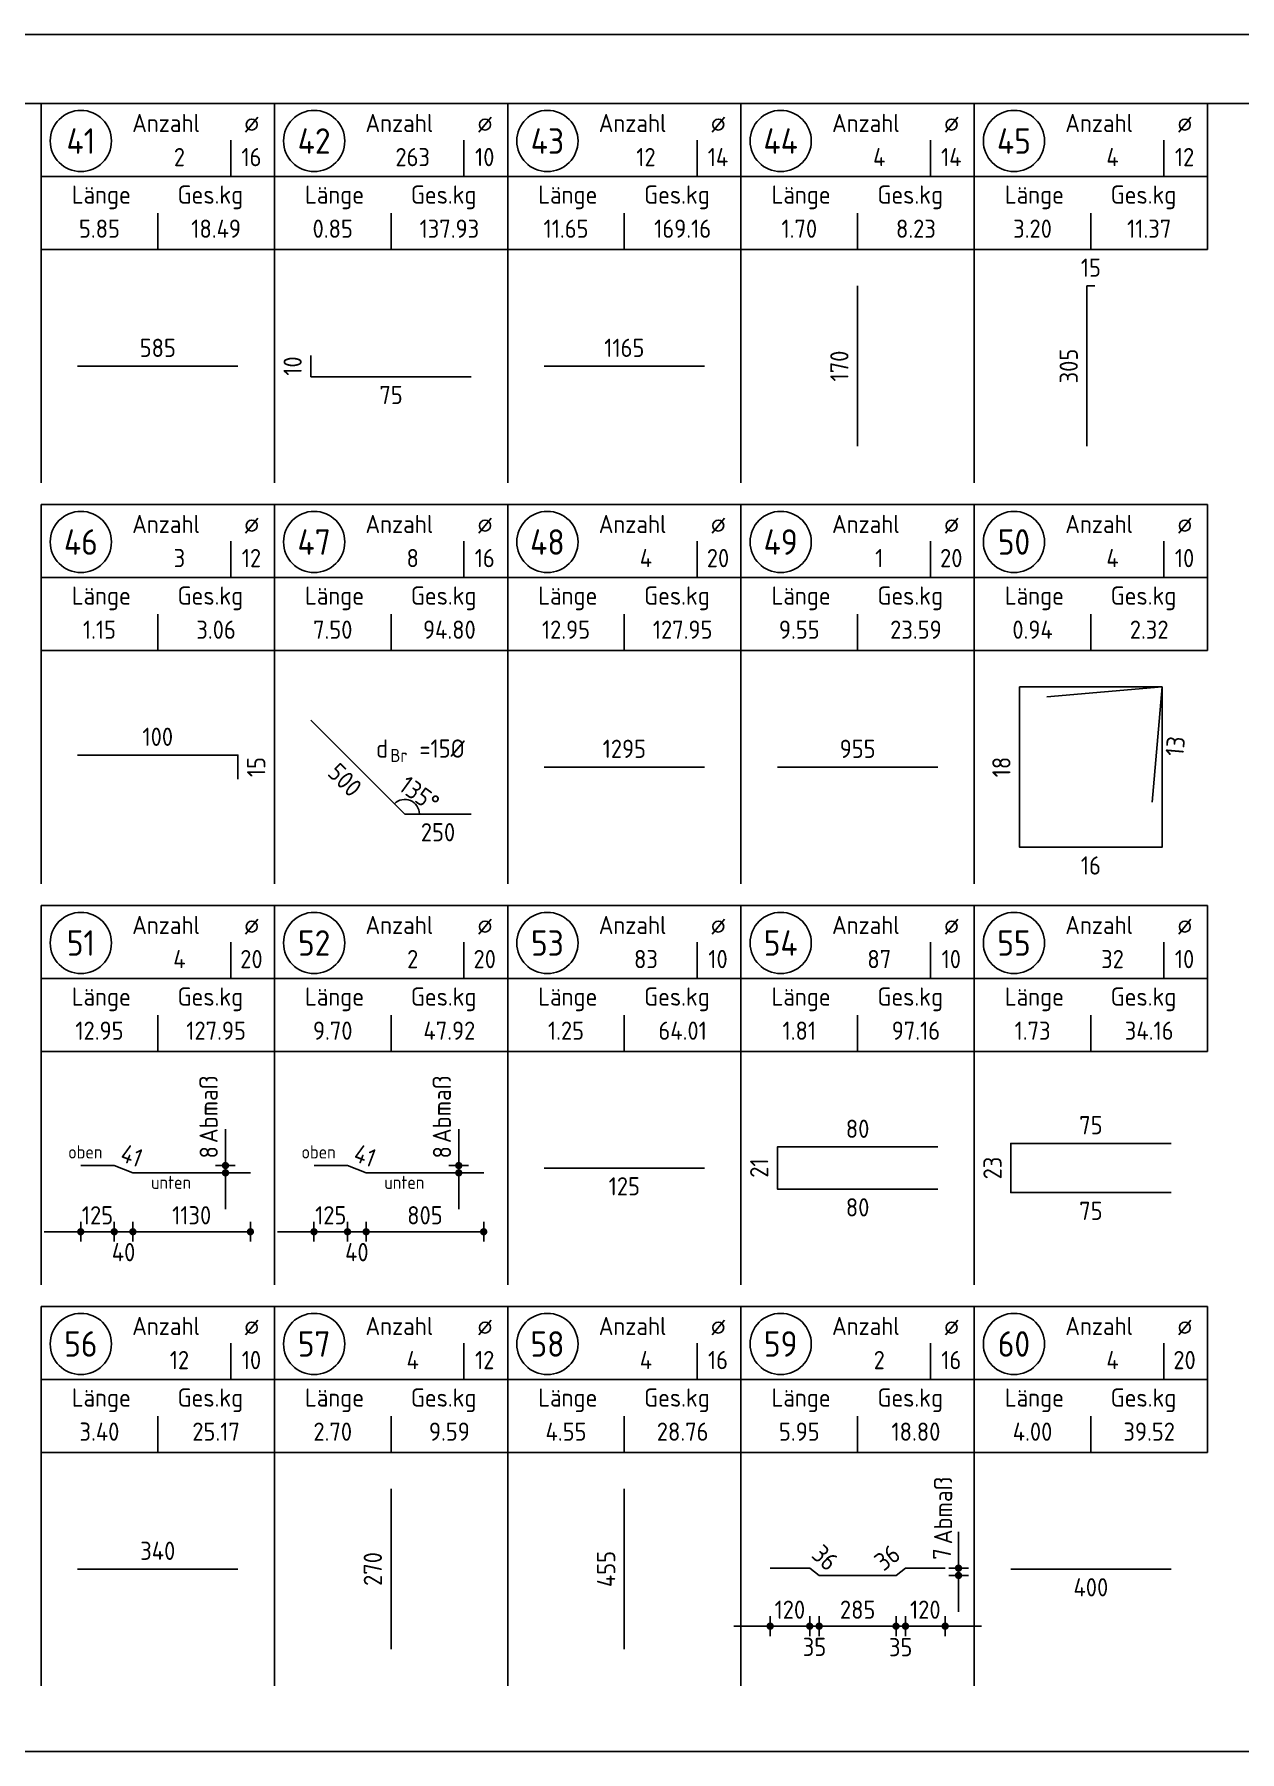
# Model space of a CAD drawing. Extents: x -177 to 93, y -12 to 49.
# Drawn here: x 31.09 to 39.36, y 1.8 to 13.58 of the extents above; entities that cross this region are included whole.
import ezdxf
from ezdxf.enums import TextEntityAlignment as Align

# ---------------------------------------------------------------- set-up
doc = ezdxf.new("R2010")
doc.units = 0
doc.header["$LTSCALE"] = 0.5
doc.linetypes.add('AUSGEZOGEN', pattern=[1000.01, 1000, 0.01])
doc.linetypes.add('DOT', pattern=[0.175, 0.05, -0.125])
for name, color, linetype in [('MASSE', 7, 'Continuous'), ('RND', 7, 'Continuous'), ('RND_BILD', 7, 'Continuous'), ('TEXT', 7, 'Continuous')]:
    doc.layers.add(name, color=color, linetype=linetype)
doc.layers.add('NOPLOT', color=7, linetype='Continuous', plot=False)
doc.styles.add('txt', font='isocp.shx')
doc.dimstyles.new('DOT_I', dxfattribs={"dimscale": 0.5, "dimtxt": 0.25, "dimasz": 0.25, "dimexe": 0.1, "dimexo": 0.3, "dimgap": 0.1, "dimtad": 1, "dimdec": 3, "dimzin": 3, "dimtxsty": 'txt', "dimblk": 'DOT', "dimblk1": 'DOT', "dimblk2": 'DOT', "dimsah": 1, "dimcen": 0.1, "dimse1": 1, "dimse2": 1, "dimazin": 0, "dimtfac": 1, "dimtdec": 4, "dimtix": 1, "dimtmove": 2, "dimatfit": 3, "dimfxl": 0, "dimtvp": 1, "dimtolj": 1, "dimtzin": 0, "dimarcsym": 0})

# ---------------------------------------------------------------- blocks, each defined once
blk = doc.blocks.new('RND_LIS2')
at = {"layer": 'RND', "color": 3, "linetype": 'Continuous'}
for p, q in [((0, 0), (0, -5.2)), ((0, 0), (3.2, 0)), ((3.2, 0), (3.2, -2)), ((2.6, -0.503), (2.6, -1)), ((0, -1), (3.2, -1)), ((1.6, -1.503), (1.6, -2)), ((0, -2), (3.2, -2))]:
    blk.add_line(p, q, dxfattribs=at)
at = {"layer": 'RND', "color": 7, "linetype": 'Continuous'}
blk.add_line((2.805, -0.39), (2.973, -0.186), dxfattribs=at)
at = {"layer": 'RND', "color": 1, "linetype": 'Continuous'}
blk.add_circle((0.545, -0.513), 0.42, dxfattribs=at)
at = {"layer": 'RND', "color": 7, "linetype": 'Continuous'}
blk.add_circle((2.889, -0.288), 0.075, dxfattribs=at)
at = {"layer": 'RND', "color": 7, "linetype": 'Continuous', "style": 'txt'}
for s, p in [('Anzahl', (1.249, -0.391)), ('Länge', (0.42, -1.373)), ('Ges.kg', (1.872, -1.373))]:
    blk.add_text(s, height=0.25, dxfattribs=at).set_placement(p)
at = {"layer": 'RND', "color": 1, "linetype": 'Continuous', "style": 'txt'}
blk.add_attdef('POS1', text='', height=0.35, dxfattribs=at).set_placement((0.545, -0.513), align=Align.MIDDLE)
at = {"layer": 'RND', "color": 7, "linetype": 'Continuous', "style": 'txt'}
for tag, p in [('STK1', (1.897, -0.859)), ('DS1', (2.885, -0.859)), ('LANG1', (0.8, -1.841)), ('GEW', (2.4, -1.841))]:
    blk.add_attdef(tag, text='', height=0.25, dxfattribs=at).set_placement(p, align=Align.CENTER)
blk = doc.blocks.new('*D115')
at = {"layer": 'Defpoints', "color": 0, "linetype": 'AUSGEZOGEN', "transparency": 16777216}
for p in [(33.313, 8.552), (33.635, 8.33), (33.635, 8.23), (33.863, 8.23)]:
    blk.add_point(p, dxfattribs=at)
at = {"layer": 'RND_BILD', "color": 0, "linetype": 'AUSGEZOGEN', "lineweight": -2, "transparency": 16777216}
blk.add_arc((33.635, 8.23), 0.1, 0, 135, dxfattribs=at)
at = {"layer": 'RND_BILD', "color": 0, "linetype": 'AUSGEZOGEN', "transparency": 16777216, "insert": (33.735, 8.367), "char_height": 0.125, "attachment_point": 5, "rotation": 323.9794, "style": 'txt'}
blk.add_mtext('\\A1;135°', dxfattribs=at)
blk = doc.blocks.new('DOT')
at = {"layer": 'MASSE', "color": 7, "linetype": 'Continuous'}
for p, q in [((0, 0), (-1, 0)), ((0, 0.54), (0, -0.54))]:
    blk.add_line(p, q, dxfattribs=at)
at = {"layer": 'MASSE', "color": 7, "linetype": 'Continuous', "const_width": 0.2}
blk.add_lwpolyline([(-0.1, 0, 1), (0.1, 0, 1)], format="xyb", close=True, dxfattribs=at)
blk = doc.blocks.new('*D127')
at = {"layer": 'Defpoints', "color": 0, "linetype": 'AUSGEZOGEN', "transparency": 16777216}
for p in [(31.77, 5.365), (32.576, 5.365), (32.576, 5.365)]:
    blk.add_point(p, dxfattribs=at)
at = {"layer": 'MASSE', "color": 0, "linetype": 'AUSGEZOGEN', "lineweight": -2, "transparency": 16777216}
blk.add_line((31.895, 5.365), (32.451, 5.365), dxfattribs=at)
at = {"layer": 'MASSE', "color": 0, "linetype": 'AUSGEZOGEN', "lineweight": -2, "transparency": 16777216, "xscale": 0.125, "yscale": 0.125, "zscale": 0.125, "rotation": 180}
blk.add_blockref('DOT', (31.77, 5.365), dxfattribs=at)
at = {"layer": 'MASSE', "color": 0, "linetype": 'AUSGEZOGEN', "lineweight": -2, "transparency": 16777216, "xscale": 0.125, "yscale": 0.125, "zscale": 0.125}
blk.add_blockref('DOT', (32.576, 5.365), dxfattribs=at)
at = {"layer": 'MASSE', "color": 0, "linetype": 'AUSGEZOGEN', "transparency": 16777216, "insert": (32.173, 5.478), "char_height": 0.125, "attachment_point": 5, "style": 'txt'}
blk.add_mtext('\\A1;1130', dxfattribs=at)
blk = doc.blocks.new('*D128')
at = {"layer": 'Defpoints', "color": 0, "linetype": 'AUSGEZOGEN', "transparency": 16777216}
for p in [(31.642, 5.365), (31.642, 5.365), (31.77, 5.365)]:
    blk.add_point(p, dxfattribs=at)
at = {"layer": 'MASSE', "color": 0, "linetype": 'AUSGEZOGEN', "lineweight": -2, "transparency": 16777216}
for p, q in [((31.517, 5.365), (31.392, 5.365)), ((31.77, 5.365), (31.642, 5.365)), ((31.895, 5.365), (32.02, 5.365))]:
    blk.add_line(p, q, dxfattribs=at)
at = {"layer": 'MASSE', "color": 0, "linetype": 'AUSGEZOGEN', "lineweight": -2, "transparency": 16777216, "xscale": 0.125, "yscale": 0.125, "zscale": 0.125}
blk.add_blockref('DOT', (31.642, 5.365), dxfattribs=at)
at = {"layer": 'MASSE', "color": 0, "linetype": 'AUSGEZOGEN', "lineweight": -2, "transparency": 16777216, "xscale": 0.125, "yscale": 0.125, "zscale": 0.125, "rotation": 180}
blk.add_blockref('DOT', (31.77, 5.365), dxfattribs=at)
at = {"layer": 'MASSE', "color": 0, "linetype": 'AUSGEZOGEN', "transparency": 16777216, "insert": (31.706, 5.225), "char_height": 0.125, "attachment_point": 5, "style": 'txt'}
blk.add_mtext('\\A1;40', dxfattribs=at)
blk = doc.blocks.new('*D129')
at = {"layer": 'Defpoints', "color": 0, "linetype": 'AUSGEZOGEN', "transparency": 16777216}
for p in [(31.412, 5.365), (31.412, 5.365), (31.642, 5.365)]:
    blk.add_point(p, dxfattribs=at)
at = {"layer": 'MASSE', "color": 0, "linetype": 'AUSGEZOGEN', "lineweight": -2, "transparency": 16777216}
for p, q in [((31.287, 5.365), (31.162, 5.365)), ((31.642, 5.365), (31.412, 5.365)), ((31.767, 5.365), (31.892, 5.365))]:
    blk.add_line(p, q, dxfattribs=at)
at = {"layer": 'MASSE', "color": 0, "linetype": 'AUSGEZOGEN', "lineweight": -2, "transparency": 16777216, "xscale": 0.125, "yscale": 0.125, "zscale": 0.125}
blk.add_blockref('DOT', (31.412, 5.365), dxfattribs=at)
at = {"layer": 'MASSE', "color": 0, "linetype": 'AUSGEZOGEN', "lineweight": -2, "transparency": 16777216, "xscale": 0.125, "yscale": 0.125, "zscale": 0.125, "rotation": 180}
blk.add_blockref('DOT', (31.642, 5.365), dxfattribs=at)
at = {"layer": 'MASSE', "color": 0, "linetype": 'AUSGEZOGEN', "transparency": 16777216, "insert": (31.527, 5.478), "char_height": 0.125, "attachment_point": 5, "style": 'txt'}
blk.add_mtext('\\A1;125', dxfattribs=at)
blk = doc.blocks.new('*D130')
at = {"layer": 'Defpoints', "color": 0, "linetype": 'AUSGEZOGEN', "transparency": 16777216}
for p in [(32.405, 5.819), (32.405, 5.769), (32.405, 5.769)]:
    blk.add_point(p, dxfattribs=at)
at = {"layer": 'MASSE', "color": 0, "linetype": 'AUSGEZOGEN', "lineweight": -2, "transparency": 16777216}
for p, q in [((32.405, 5.944), (32.405, 6.069)), ((32.405, 5.819), (32.405, 5.769)), ((32.405, 5.644), (32.405, 5.519))]:
    blk.add_line(p, q, dxfattribs=at)
at = {"layer": 'MASSE', "color": 0, "linetype": 'AUSGEZOGEN', "lineweight": -2, "transparency": 16777216, "xscale": 0.125, "yscale": 0.125, "zscale": 0.125}
for p, rotation in [((32.405, 5.819), 270), ((32.405, 5.769), 90)]:
    blk.add_blockref('DOT', p, dxfattribs=dict(at, rotation=rotation))
at = {"layer": 'MASSE', "color": 0, "linetype": 'AUSGEZOGEN', "transparency": 16777216, "insert": (32.29, 5.91), "char_height": 0.125, "attachment_point": 5, "rotation": 90, "style": 'txt'}
blk.add_mtext('\\A1;8', dxfattribs=at)
blk = doc.blocks.new('*D131')
at = {"layer": 'Defpoints', "color": 0, "linetype": 'AUSGEZOGEN', "transparency": 16777216}
for p in [(33.37, 5.365), (34.176, 5.365), (34.176, 5.365)]:
    blk.add_point(p, dxfattribs=at)
at = {"layer": 'MASSE', "color": 0, "linetype": 'AUSGEZOGEN', "lineweight": -2, "transparency": 16777216}
blk.add_line((33.495, 5.365), (34.051, 5.365), dxfattribs=at)
at = {"layer": 'MASSE', "color": 0, "linetype": 'AUSGEZOGEN', "lineweight": -2, "transparency": 16777216, "xscale": 0.125, "yscale": 0.125, "zscale": 0.125, "rotation": 180}
blk.add_blockref('DOT', (33.37, 5.365), dxfattribs=at)
at = {"layer": 'MASSE', "color": 0, "linetype": 'AUSGEZOGEN', "lineweight": -2, "transparency": 16777216, "xscale": 0.125, "yscale": 0.125, "zscale": 0.125}
blk.add_blockref('DOT', (34.176, 5.365), dxfattribs=at)
at = {"layer": 'MASSE', "color": 0, "linetype": 'AUSGEZOGEN', "transparency": 16777216, "insert": (33.773, 5.478), "char_height": 0.125, "attachment_point": 5, "style": 'txt'}
blk.add_mtext('\\A1;805', dxfattribs=at)
blk = doc.blocks.new('*D132')
at = {"layer": 'Defpoints', "color": 0, "linetype": 'AUSGEZOGEN', "transparency": 16777216}
for p in [(33.242, 5.365), (33.242, 5.365), (33.37, 5.365)]:
    blk.add_point(p, dxfattribs=at)
at = {"layer": 'MASSE', "color": 0, "linetype": 'AUSGEZOGEN', "lineweight": -2, "transparency": 16777216}
for p, q in [((33.117, 5.365), (32.992, 5.365)), ((33.37, 5.365), (33.242, 5.365)), ((33.495, 5.365), (33.62, 5.365))]:
    blk.add_line(p, q, dxfattribs=at)
at = {"layer": 'MASSE', "color": 0, "linetype": 'AUSGEZOGEN', "lineweight": -2, "transparency": 16777216, "xscale": 0.125, "yscale": 0.125, "zscale": 0.125}
blk.add_blockref('DOT', (33.242, 5.365), dxfattribs=at)
at = {"layer": 'MASSE', "color": 0, "linetype": 'AUSGEZOGEN', "lineweight": -2, "transparency": 16777216, "xscale": 0.125, "yscale": 0.125, "zscale": 0.125, "rotation": 180}
blk.add_blockref('DOT', (33.37, 5.365), dxfattribs=at)
at = {"layer": 'MASSE', "color": 0, "linetype": 'AUSGEZOGEN', "transparency": 16777216, "insert": (33.306, 5.225), "char_height": 0.125, "attachment_point": 5, "style": 'txt'}
blk.add_mtext('\\A1;40', dxfattribs=at)
blk = doc.blocks.new('*D133')
at = {"layer": 'Defpoints', "color": 0, "linetype": 'AUSGEZOGEN', "transparency": 16777216}
for p in [(33.012, 5.365), (33.012, 5.365), (33.242, 5.365)]:
    blk.add_point(p, dxfattribs=at)
at = {"layer": 'MASSE', "color": 0, "linetype": 'AUSGEZOGEN', "lineweight": -2, "transparency": 16777216}
for p, q in [((32.887, 5.365), (32.762, 5.365)), ((33.242, 5.365), (33.012, 5.365)), ((33.367, 5.365), (33.492, 5.365))]:
    blk.add_line(p, q, dxfattribs=at)
at = {"layer": 'MASSE', "color": 0, "linetype": 'AUSGEZOGEN', "lineweight": -2, "transparency": 16777216, "xscale": 0.125, "yscale": 0.125, "zscale": 0.125}
blk.add_blockref('DOT', (33.012, 5.365), dxfattribs=at)
at = {"layer": 'MASSE', "color": 0, "linetype": 'AUSGEZOGEN', "lineweight": -2, "transparency": 16777216, "xscale": 0.125, "yscale": 0.125, "zscale": 0.125, "rotation": 180}
blk.add_blockref('DOT', (33.242, 5.365), dxfattribs=at)
at = {"layer": 'MASSE', "color": 0, "linetype": 'AUSGEZOGEN', "transparency": 16777216, "insert": (33.127, 5.478), "char_height": 0.125, "attachment_point": 5, "style": 'txt'}
blk.add_mtext('\\A1;125', dxfattribs=at)
blk = doc.blocks.new('*D134')
at = {"layer": 'Defpoints', "color": 0, "linetype": 'AUSGEZOGEN', "transparency": 16777216}
for p in [(34.005, 5.819), (34.005, 5.769), (34.005, 5.769)]:
    blk.add_point(p, dxfattribs=at)
at = {"layer": 'MASSE', "color": 0, "linetype": 'AUSGEZOGEN', "lineweight": -2, "transparency": 16777216}
for p, q in [((34.005, 5.944), (34.005, 6.069)), ((34.005, 5.819), (34.005, 5.769)), ((34.005, 5.644), (34.005, 5.519))]:
    blk.add_line(p, q, dxfattribs=at)
at = {"layer": 'MASSE', "color": 0, "linetype": 'AUSGEZOGEN', "lineweight": -2, "transparency": 16777216, "xscale": 0.125, "yscale": 0.125, "zscale": 0.125}
for p, rotation in [((34.005, 5.819), 270), ((34.005, 5.769), 90)]:
    blk.add_blockref('DOT', p, dxfattribs=dict(at, rotation=rotation))
at = {"layer": 'MASSE', "color": 0, "linetype": 'AUSGEZOGEN', "transparency": 16777216, "insert": (33.89, 5.91), "char_height": 0.125, "attachment_point": 5, "rotation": 90, "style": 'txt'}
blk.add_mtext('\\A1;8', dxfattribs=at)
blk = doc.blocks.new('*D135')
at = {"layer": 'Defpoints', "color": 0, "linetype": 'AUSGEZOGEN', "transparency": 16777216}
for p in [(36.141, 2.66), (36.141, 2.66), (36.412, 2.66)]:
    blk.add_point(p, dxfattribs=at)
at = {"layer": 'MASSE', "color": 0, "linetype": 'AUSGEZOGEN', "lineweight": -2, "transparency": 16777216}
for p, q in [((36.016, 2.66), (35.891, 2.66)), ((36.412, 2.66), (36.141, 2.66)), ((36.537, 2.66), (36.662, 2.66))]:
    blk.add_line(p, q, dxfattribs=at)
at = {"layer": 'MASSE', "color": 0, "linetype": 'AUSGEZOGEN', "lineweight": -2, "transparency": 16777216, "xscale": 0.125, "yscale": 0.125, "zscale": 0.125}
blk.add_blockref('DOT', (36.141, 2.66), dxfattribs=at)
at = {"layer": 'MASSE', "color": 0, "linetype": 'AUSGEZOGEN', "lineweight": -2, "transparency": 16777216, "xscale": 0.125, "yscale": 0.125, "zscale": 0.125, "rotation": 180}
blk.add_blockref('DOT', (36.412, 2.66), dxfattribs=at)
at = {"layer": 'MASSE', "color": 0, "linetype": 'AUSGEZOGEN', "transparency": 16777216, "insert": (36.276, 2.773), "char_height": 0.125, "attachment_point": 5, "style": 'txt'}
blk.add_mtext('\\A1;120', dxfattribs=at)
blk = doc.blocks.new('*D136')
at = {"layer": 'Defpoints', "color": 0, "linetype": 'AUSGEZOGEN', "transparency": 16777216}
for p in [(36.412, 2.66), (36.477, 2.66), (36.477, 2.66)]:
    blk.add_point(p, dxfattribs=at)
at = {"layer": 'MASSE', "color": 0, "linetype": 'AUSGEZOGEN', "lineweight": -2, "transparency": 16777216}
for p, q in [((36.287, 2.66), (36.162, 2.66)), ((36.412, 2.66), (36.477, 2.66)), ((36.602, 2.66), (36.727, 2.66))]:
    blk.add_line(p, q, dxfattribs=at)
at = {"layer": 'MASSE', "color": 0, "linetype": 'AUSGEZOGEN', "lineweight": -2, "transparency": 16777216, "xscale": 0.125, "yscale": 0.125, "zscale": 0.125}
blk.add_blockref('DOT', (36.412, 2.66), dxfattribs=at)
at = {"layer": 'MASSE', "color": 0, "linetype": 'AUSGEZOGEN', "lineweight": -2, "transparency": 16777216, "xscale": 0.125, "yscale": 0.125, "zscale": 0.125, "rotation": 180}
blk.add_blockref('DOT', (36.477, 2.66), dxfattribs=at)
at = {"layer": 'MASSE', "color": 0, "linetype": 'AUSGEZOGEN', "transparency": 16777216, "insert": (36.445, 2.518), "char_height": 0.125, "attachment_point": 5, "style": 'txt'}
blk.add_mtext('\\A1;35', dxfattribs=at)
blk = doc.blocks.new('*D137')
at = {"layer": 'Defpoints', "color": 0, "linetype": 'AUSGEZOGEN', "transparency": 16777216}
for p in [(36.477, 2.66), (37.004, 2.66), (37.004, 2.66)]:
    blk.add_point(p, dxfattribs=at)
at = {"layer": 'MASSE', "color": 0, "linetype": 'AUSGEZOGEN', "lineweight": -2, "transparency": 16777216}
blk.add_line((36.602, 2.66), (36.879, 2.66), dxfattribs=at)
at = {"layer": 'MASSE', "color": 0, "linetype": 'AUSGEZOGEN', "lineweight": -2, "transparency": 16777216, "xscale": 0.125, "yscale": 0.125, "zscale": 0.125, "rotation": 180}
blk.add_blockref('DOT', (36.477, 2.66), dxfattribs=at)
at = {"layer": 'MASSE', "color": 0, "linetype": 'AUSGEZOGEN', "lineweight": -2, "transparency": 16777216, "xscale": 0.125, "yscale": 0.125, "zscale": 0.125}
blk.add_blockref('DOT', (37.004, 2.66), dxfattribs=at)
at = {"layer": 'MASSE', "color": 0, "linetype": 'AUSGEZOGEN', "transparency": 16777216, "insert": (36.741, 2.773), "char_height": 0.125, "attachment_point": 5, "style": 'txt'}
blk.add_mtext('\\A1;285', dxfattribs=at)
blk = doc.blocks.new('*D138')
at = {"layer": 'Defpoints', "color": 0, "linetype": 'AUSGEZOGEN', "transparency": 16777216}
for p in [(37.004, 2.66), (37.069, 2.66), (37.069, 2.66)]:
    blk.add_point(p, dxfattribs=at)
at = {"layer": 'MASSE', "color": 0, "linetype": 'AUSGEZOGEN', "lineweight": -2, "transparency": 16777216}
for p, q in [((36.879, 2.66), (36.754, 2.66)), ((37.004, 2.66), (37.069, 2.66)), ((37.194, 2.66), (37.319, 2.66))]:
    blk.add_line(p, q, dxfattribs=at)
at = {"layer": 'MASSE', "color": 0, "linetype": 'AUSGEZOGEN', "lineweight": -2, "transparency": 16777216, "xscale": 0.125, "yscale": 0.125, "zscale": 0.125}
blk.add_blockref('DOT', (37.004, 2.66), dxfattribs=at)
at = {"layer": 'MASSE', "color": 0, "linetype": 'AUSGEZOGEN', "lineweight": -2, "transparency": 16777216, "xscale": 0.125, "yscale": 0.125, "zscale": 0.125, "rotation": 180}
blk.add_blockref('DOT', (37.069, 2.66), dxfattribs=at)
at = {"layer": 'MASSE', "color": 0, "linetype": 'AUSGEZOGEN', "transparency": 16777216, "insert": (37.036, 2.516), "char_height": 0.125, "attachment_point": 5, "style": 'txt'}
blk.add_mtext('\\A1;35', dxfattribs=at)
blk = doc.blocks.new('*D139')
at = {"layer": 'Defpoints', "color": 0, "linetype": 'AUSGEZOGEN', "transparency": 16777216}
for p in [(37.069, 2.66), (37.341, 2.66), (37.341, 2.66)]:
    blk.add_point(p, dxfattribs=at)
at = {"layer": 'MASSE', "color": 0, "linetype": 'AUSGEZOGEN', "lineweight": -2, "transparency": 16777216}
for p, q in [((36.944, 2.66), (36.819, 2.66)), ((37.069, 2.66), (37.341, 2.66)), ((37.466, 2.66), (37.591, 2.66))]:
    blk.add_line(p, q, dxfattribs=at)
at = {"layer": 'MASSE', "color": 0, "linetype": 'AUSGEZOGEN', "lineweight": -2, "transparency": 16777216, "xscale": 0.125, "yscale": 0.125, "zscale": 0.125}
blk.add_blockref('DOT', (37.069, 2.66), dxfattribs=at)
at = {"layer": 'MASSE', "color": 0, "linetype": 'AUSGEZOGEN', "lineweight": -2, "transparency": 16777216, "xscale": 0.125, "yscale": 0.125, "zscale": 0.125, "rotation": 180}
blk.add_blockref('DOT', (37.341, 2.66), dxfattribs=at)
at = {"layer": 'MASSE', "color": 0, "linetype": 'AUSGEZOGEN', "transparency": 16777216, "insert": (37.205, 2.773), "char_height": 0.125, "attachment_point": 5, "style": 'txt'}
blk.add_mtext('\\A1;120', dxfattribs=at)
blk = doc.blocks.new('*D140')
at = {"layer": 'Defpoints', "color": 0, "linetype": 'AUSGEZOGEN', "transparency": 16777216}
for p in [(37.433, 3.058), (37.433, 3.008), (37.433, 3.008)]:
    blk.add_point(p, dxfattribs=at)
at = {"layer": 'MASSE', "color": 0, "linetype": 'AUSGEZOGEN', "lineweight": -2, "transparency": 16777216}
for p, q in [((37.433, 3.183), (37.433, 3.308)), ((37.433, 3.058), (37.433, 3.008)), ((37.433, 2.883), (37.433, 2.758))]:
    blk.add_line(p, q, dxfattribs=at)
at = {"layer": 'MASSE', "color": 0, "linetype": 'AUSGEZOGEN', "lineweight": -2, "transparency": 16777216, "xscale": 0.125, "yscale": 0.125, "zscale": 0.125}
for p, rotation in [((37.433, 3.058), 270), ((37.433, 3.008), 90)]:
    blk.add_blockref('DOT', p, dxfattribs=dict(at, rotation=rotation))
at = {"layer": 'MASSE', "color": 0, "linetype": 'AUSGEZOGEN', "transparency": 16777216, "insert": (37.32, 3.155), "char_height": 0.125, "attachment_point": 5, "rotation": 90, "style": 'txt'}
blk.add_mtext('\\A1;7', dxfattribs=at)

msp = doc.modelspace()

# ---------------------------------------------------------------- linework, layer by layer
at = {"layer": 'NOPLOT', "color": 191, "linetype": 'AUSGEZOGEN'}
for p, q in [((30.7513, 13.102), (31.1406, 13.102)), ((39.1406, 13.102), (39.5298, 13.102))]:
    msp.add_line(p, q, dxfattribs=at)
at = {"layer": 'RND_BILD', "color": 1, "linetype": 'AUSGEZOGEN'}
for points in [[(36.7406, 10.752), (36.7406, 11.852)], [(38.3676, 11.852), (38.3135, 11.852), (38.3135, 10.752)], [(32.9906, 11.3753), (32.9906, 11.2287), (34.0906, 11.2287)], [(31.3906, 11.302), (32.4906, 11.302)], [(34.5906, 11.302), (35.6906, 11.302)], [(38.7602, 8.3106), (38.8295, 9.102), (37.8517, 9.102), (37.8517, 8.002), (38.8295, 8.002), (38.8295, 9.102), (38.038, 9.0327)], [(34.0906, 8.2298), (33.6349, 8.2298), (32.9906, 8.8742)], [(32.4906, 8.4695), (32.4906, 8.6345), (31.3906, 8.6345)], [(34.5906, 8.552), (35.6906, 8.552)], [(36.1906, 8.552), (37.2906, 8.552)], [(37.2906, 5.9464), (36.1906, 5.9464), (36.1906, 5.6576), (37.2906, 5.6576)], [(38.8906, 5.9707), (37.7906, 5.9707), (37.7906, 5.6333), (38.8906, 5.6333)], [(32.5759, 5.7687), (31.7695, 5.7687), (31.6424, 5.8188), (31.4122, 5.8188)], [(34.1759, 5.7687), (33.3695, 5.7687), (33.2424, 5.8188), (33.0122, 5.8188)], [(35.6906, 5.802), (34.5906, 5.802)], [(33.5406, 2.502), (33.5406, 3.602)], [(35.1406, 2.502), (35.1406, 3.602)], [(31.3906, 3.052), (32.4906, 3.052)], [(36.1406, 3.0585), (36.4124, 3.0585), (36.4771, 3.0076), (37.004, 3.0076), (37.0687, 3.0585), (37.3406, 3.0585)], [(38.8906, 3.052), (37.7906, 3.052)]]:
    msp.add_lwpolyline(points, dxfattribs=at)
at = {"layer": 'TEXT', "color": 1, "linetype": 'AUSGEZOGEN'}
msp.add_lwpolyline([(14.0081, 13.5769), (47.9652, 13.5769), (47.9652, 1.7995), (14.0081, 1.7995)], close=True, dxfattribs=at)

# ---------------------------------------------------------------- block references
at = {"layer": 'RND_BILD', "color": 6, "linetype": 'AUSGEZOGEN', "xscale": 0.5, "yscale": 0.5, "zscale": 0.5}
msp.add_blockref('RND_LIS2', (31.1406, 13.102), dxfattribs=at).add_auto_attribs({'POS1': '41', 'STK1': '2', 'DS1': '16', 'LANG1': '5.85', 'GEW': '18.49'})
at = {"layer": 'RND_BILD', "color": 7, "linetype": 'AUSGEZOGEN', "xscale": 0.5, "yscale": 0.5, "zscale": 0.5}
for p, values in [((32.7406, 13.102), {'POS1': '42', 'STK1': '263', 'DS1': '10', 'LANG1': '0.85', 'GEW': '137.93'}), ((34.3406, 13.102), {'POS1': '43', 'STK1': '12', 'DS1': '14', 'LANG1': '11.65', 'GEW': '169.16'}), ((35.9406, 13.102), {'POS1': '44', 'STK1': '4', 'DS1': '14', 'LANG1': '1.70', 'GEW': '8.23'}), ((37.5406, 13.102), {'POS1': '45', 'STK1': '4', 'DS1': '12', 'LANG1': '3.20', 'GEW': '11.37'}), ((31.1406, 10.352), {'POS1': '46', 'STK1': '3', 'DS1': '12', 'LANG1': '1.15', 'GEW': '3.06'}), ((32.7406, 10.352), {'POS1': '47', 'STK1': '8', 'DS1': '16', 'LANG1': '7.50', 'GEW': '94.80'}), ((34.3406, 10.352), {'POS1': '48', 'STK1': '4', 'DS1': '20', 'LANG1': '12.95', 'GEW': '127.95'}), ((35.9406, 10.352), {'POS1': '49', 'STK1': '1', 'DS1': '20', 'LANG1': '9.55', 'GEW': '23.59'}), ((37.5406, 10.352), {'POS1': '50', 'STK1': '4', 'DS1': '10', 'LANG1': '0.94', 'GEW': '2.32'}), ((31.1406, 7.602), {'POS1': '51', 'STK1': '4', 'DS1': '20', 'LANG1': '12.95', 'GEW': '127.95'}), ((32.7406, 7.602), {'POS1': '52', 'STK1': '2', 'DS1': '20', 'LANG1': '9.70', 'GEW': '47.92'}), ((34.3406, 7.602), {'POS1': '53', 'STK1': '83', 'DS1': '10', 'LANG1': '1.25', 'GEW': '64.01'}), ((35.9406, 7.602), {'POS1': '54', 'STK1': '87', 'DS1': '10', 'LANG1': '1.81', 'GEW': '97.16'}), ((37.5406, 7.602), {'POS1': '55', 'STK1': '32', 'DS1': '10', 'LANG1': '1.73', 'GEW': '34.16'}), ((31.1406, 4.852), {'POS1': '56', 'STK1': '12', 'DS1': '10', 'LANG1': '3.40', 'GEW': '25.17'}), ((32.7406, 4.852), {'POS1': '57', 'STK1': '4', 'DS1': '12', 'LANG1': '2.70', 'GEW': '9.59'}), ((34.3406, 4.852), {'POS1': '58', 'STK1': '4', 'DS1': '16', 'LANG1': '4.55', 'GEW': '28.76'}), ((35.9406, 4.852), {'POS1': '59', 'STK1': '2', 'DS1': '16', 'LANG1': '5.95', 'GEW': '18.80'}), ((37.5406, 4.852), {'POS1': '60', 'STK1': '4', 'DS1': '20', 'LANG1': '4.00', 'GEW': '39.52'})]:
    msp.add_blockref('RND_LIS2', p, dxfattribs=at).add_auto_attribs(values)

# ---------------------------------------------------------------- texts
at = {"layer": 'RND_BILD', "color": 7, "linetype": 'AUSGEZOGEN', "style": 'txt'}
for s, p in [('15', (38.3406, 11.977)), ('585', (31.9406, 11.427)), ('1165', (35.1406, 11.427)), ('75', (33.5406, 11.1037)), ('100', (31.9406, 8.7595)), ('1295', (35.1406, 8.677)), ('250', (33.8627, 8.1048)), ('16', (38.3406, 7.877)), ('80', (36.7406, 6.0714)), ('75', (38.3406, 6.0957)), ('125', (35.1406, 5.677)), ('80', (36.7406, 5.5326)), ('75', (38.3406, 5.5083)), ('340', (31.9406, 3.177)), ('400', (38.3406, 2.927))]:
    msp.add_text(s, height=0.125, dxfattribs=at).set_placement(p, align=Align.MIDDLE)
for s, rotation, p in [('10', 90, (32.8656, 11.302)), ('170', 90, (36.6156, 11.302)), ('305', 90, (38.1885, 11.302)), ('955', 360, (36.7406, 8.677)), ('13', 84.99986, (38.9194, 8.6954)), ('15', 90, (32.6156, 8.552)), ('18', 90, (37.7267, 8.552)), ('500', 315, (33.2244, 8.4636)), ('41', 339.32341, (31.7621, 5.888)), ('41', 339.32341, (33.3621, 5.888)), ('21', 90, (36.0656, 5.802)), ('23', 90, (37.6656, 5.802)), ('36', 317.3825, (36.5177, 3.1299)), ('36', 37.80901, (36.9437, 3.1308)), ('270', 90, (33.4156, 3.052)), ('455', 90, (35.0156, 3.052))]:
    msp.add_text(s, height=0.125, rotation=rotation, dxfattribs=at).set_placement(p, align=Align.MIDDLE)
at = {"layer": 'TEXT', "color": 7, "linetype": 'AUSGEZOGEN', "style": 'txt'}
msp.add_text('d   =15%%C', height=0.125, dxfattribs=at).set_placement((33.4377, 8.6163))
at = {"layer": 'TEXT', "color": 102, "linetype": 'AUSGEZOGEN', "style": 'txt'}
msp.add_text('Br', height=0.09, dxfattribs=at).set_placement((33.536, 8.5866))
at = {"layer": 'TEXT', "color": 7, "linetype": 'AUSGEZOGEN', "style": 'txt'}
for p in [(32.3514, 5.9729), (33.9514, 5.9729), (37.3893, 3.2218)]:
    msp.add_text('Abmaß', height=0.125, rotation=90, dxfattribs=at).set_placement(p)
at = {"layer": 'TEXT', "color": 102, "linetype": 'DOT', "style": 'txt'}
for s, p in [('oben', (31.326, 5.8674)), ('oben', (32.926, 5.8674)), ('unten', (31.8941, 5.6589)), ('unten', (33.4941, 5.6589))]:
    msp.add_text(s, height=0.09, dxfattribs=at).set_placement(p)

# ---------------------------------------------------------------- dimensions: what is measured, and where the dimension line sits
at = {"layer": 'MASSE', "color": 7, "linetype": 'AUSGEZOGEN'}
for base, p1, p2, angle, text, override, picture, middle in [((32.4049, 5.7687), (32.4049, 5.8188), (32.4049, 5.7687), 90, '8', {"dimdec": 0, "dimlfac": 100}, '*D130', (32.2898, 5.9099)), ((34.0049, 5.7687), (34.0049, 5.8188), (34.0049, 5.7687), 90, '8', {"dimdec": 0, "dimlfac": 100}, '*D134', (33.8898, 5.9099)), ((31.6424, 5.3654), (31.7695, 5.3654), (31.6424, 5.3654), 180, '40', {"dimdec": 1, "dimlfac": 100}, '*D128', (31.706, 5.2249)), ((33.2424, 5.3654), (33.3695, 5.3654), (33.2424, 5.3654), 180, '40', {"dimdec": 1, "dimlfac": 100}, '*D132', (33.306, 5.2249)), ((37.4328, 3.0076), (37.4328, 3.0585), (37.4328, 3.0076), 90, '7', {"dimdec": 1, "dimlfac": 100}, '*D140', (37.3203, 3.1552))]:
    dim = msp.add_linear_dim(base=base, p1=p1, p2=p2, angle=angle, text=text, dimstyle='DOT_I', override=override, dxfattribs=at)
    dim.commit()
    dim.dimension.update_dxf_attribs({"geometry": picture, "text_midpoint": middle, "dimtype": 160})
for base, p1, p2, text, override, picture, middle in [((31.4122, 5.3654), (31.6424, 5.3654), (31.4122, 5.3654), '125', {"dimdec": 0, "dimlfac": 100}, '*D129', (31.5273, 5.478)), ((32.5759, 5.3654), (31.7695, 5.3654), (32.5759, 5.3654), '1130', {"dimdec": 1, "dimlfac": 100}, '*D127', (32.1727, 5.4779)), ((33.0122, 5.3654), (33.2424, 5.3654), (33.0122, 5.3654), '125', {"dimdec": 0, "dimlfac": 100}, '*D133', (33.1273, 5.478)), ((34.1759, 5.3654), (33.3695, 5.3654), (34.1759, 5.3654), '805', {"dimdec": 1, "dimlfac": 100}, '*D131', (33.7727, 5.4779))]:
    dim = msp.add_linear_dim(base=base, p1=p1, p2=p2, angle=180, text=text, dimstyle='DOT_I', override=override, dxfattribs=at)
    dim.commit()
    dim.dimension.update_dxf_attribs({"geometry": picture, "text_midpoint": middle})
for base, p1, p2, text, picture, middle in [((36.1406, 2.6601), (36.4124, 2.6601), (36.1406, 2.6601), '120', '*D135', (36.2765, 2.7726)), ((37.004, 2.6601), (36.4771, 2.6601), (37.004, 2.6601), '285', '*D137', (36.7406, 2.7726)), ((37.3406, 2.6601), (37.0687, 2.6601), (37.3406, 2.6601), '120', '*D139', (37.2046, 2.7726))]:
    dim = msp.add_linear_dim(base=base, p1=p1, p2=p2, text=text, dimstyle='DOT_I', override={"dimdec": 1, "dimlfac": 100}, dxfattribs=at)
    dim.commit()
    dim.dimension.update_dxf_attribs({"geometry": picture, "text_midpoint": middle})
for base, p1, p2, picture, middle in [((36.4771, 2.6601), (36.4124, 2.6601), (36.4771, 2.6601), '*D136', (36.4448, 2.5177)), ((37.0687, 2.6601), (37.004, 2.6601), (37.0687, 2.6601), '*D138', (37.0364, 2.5157))]:
    dim = msp.add_linear_dim(base=base, p1=p1, p2=p2, text='35', dimstyle='DOT_I', override={"dimdec": 1, "dimlfac": 100}, dxfattribs=at)
    dim.commit()
    dim.dimension.update_dxf_attribs({"geometry": picture, "text_midpoint": middle, "dimtype": 160})
at = {"layer": 'RND_BILD', "color": 7, "linetype": 'AUSGEZOGEN'}
dim = msp.add_angular_dim_3p(base=(33.6349, 8.3298), center=(33.6349, 8.2298), p1=(33.3127, 8.552), p2=(33.8627, 8.2298), dimstyle='DOT_I', override={"dimadec": 0}, dxfattribs=at)
dim.commit()
dim.dimension.update_dxf_attribs({"geometry": '*D115', "text_midpoint": (33.7349, 8.3673), "dimtype": 165})

doc.saveas('drawing.dxf')
